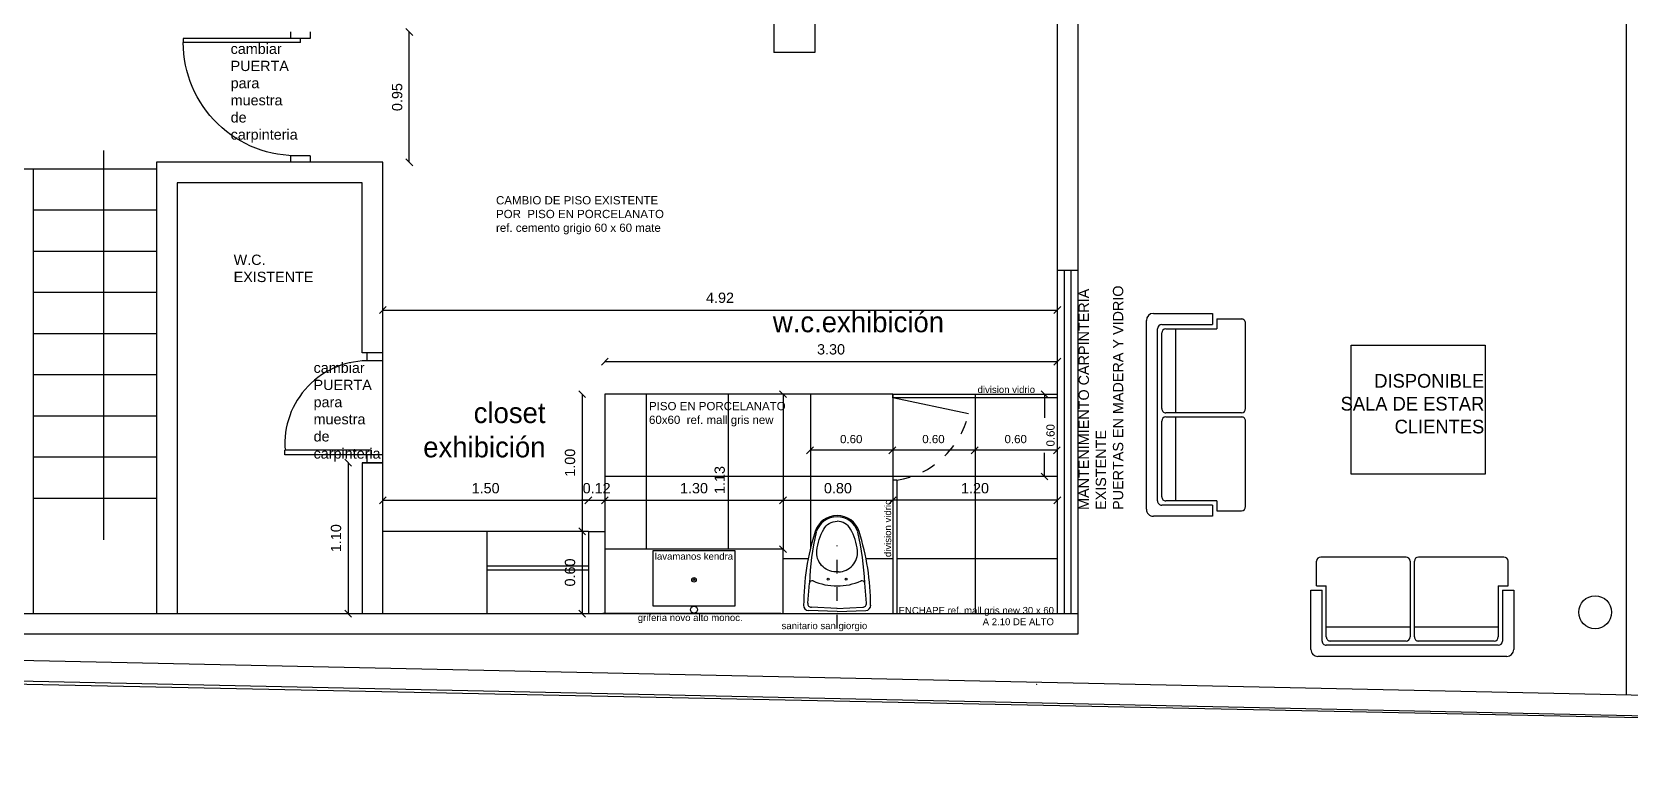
# Model space of a CAD drawing. Header units: millimetres. Extents: x 2366 to 2652, y 1504 to 1714.
# Drawn here: x 2456.71 to 2468.37, y 1509.67 to 1515 of the extents above; entities that cross this region are included whole.
import ezdxf

# ---------------------------------------------------------------- set-up
doc = ezdxf.new("R2010")
doc.units = ezdxf.units.MM
doc.header["$LTSCALE"] = 0.02
doc.linetypes.add('DASHDOT2', pattern=[0.5, 0.25, -0.125, 0, -0.125])
doc.linetypes.add('HIDDEN2', pattern=[0.1875, 0.125, -0.0625])
for name, color, linetype in [('A_EJES APAR.', 1, 'DASHDOT2'), ('A_HIDR-APAR', 4, 'Continuous'), ('A_MUEBL-FIJO-ACHU', 7, 'Continuous'), ('A_MUEBLES', 4, 'Continuous'), ('A_MURO', 5, 'Continuous'), ('A_MURO-BAJO', 6, 'Continuous'), ('A_PISO', 33, 'Continuous'), ('A_PROY', 3, 'HIDDEN2'), ('A_TEXT', 7, 'Continuous'), ('A_VENTANAS', 6, 'Continuous'), ('AMB', 4, 'Continuous'), ('v', 7, 'Continuous')]:
    doc.layers.add(name, color=color, linetype=linetype)
for name, color, linetype, lineweight in [('DIVISION', 10, 'Continuous', 30), ('LOCALIZACION', 7, 'Continuous', 9), ('NIVEL', 26, 'Continuous', 15)]:
    doc.layers.add(name, color=color, linetype=linetype, lineweight=lineweight)
doc.styles.get("Standard").update_dxf_attribs({"font": 'arial.ttf'})
doc.styles.add('style1', font='arial.ttf')
doc.dimstyles.new('STANDARD$0', dxfattribs={"dimtxt": 0.075, "dimasz": 0.05, "dimexe": 0.18, "dimexo": 0.063, "dimgap": 0.05, "dimtad": 1, "dimzin": 0, "dimdsep": 46, "dimtxsty": 'style1', "dimblk1": 'OBLIQUE', "dimblk2": 'OBLIQUE', "dimsah": 1, "dimcen": 0.09, "dimse1": 1, "dimse2": 1, "dimclrt": 256, "dimadec": 0, "dimazin": 0, "dimtfac": 1, "dimtmove": 2, "dimatfit": 3, "dimldrblk": 'OBLIQUE', "dimfxl": 1, "dimtolj": 1, "dimtzin": 0, "dimarcsym": 0})

# ---------------------------------------------------------------- blocks, each defined once
blk = doc.blocks.new('_Oblique')
at = {"color": 0, "linetype": 'ByBlock', "lineweight": -2}
blk.add_line((-0.5, -0.5), (0.5, 0.5), dxfattribs=at)
blk = doc.blocks.new('*D183')
at = {"color": 0, "lineweight": -2}
blk.add_line((2460.888, 1512.594), (2464.188, 1512.594), dxfattribs=at)
at = {"layer": 'Defpoints', "color": 0}
for p in [(2464.188, 1512.594), (2460.888, 1512.357), (2464.188, 1511.952)]:
    blk.add_point(p, dxfattribs=at)
at = {"color": 0, "lineweight": -2, "xscale": 0.05, "yscale": 0.05, "zscale": 0.05, "rotation": 180}
blk.add_blockref('_Oblique', (2460.888, 1512.594), dxfattribs=at)
at = {"color": 0, "lineweight": -2, "xscale": 0.05, "yscale": 0.05, "zscale": 0.05}
blk.add_blockref('_Oblique', (2464.188, 1512.594), dxfattribs=at)
at = {"insert": (2462.538, 1512.683), "char_height": 0.075, "attachment_point": 5, "style": 'style1'}
blk.add_mtext('\\A1;3.30', dxfattribs=at)
blk = doc.blocks.new('P07d')
at = {"layer": 'AMB', "color": 6}
for p, q in [((0.05, 0.125), (0.05, 0.675)), ((0.05, 0.675), (0.08, 0.675)), ((0.08, 0.125), (0.08, 0.675)), ((0.08, 0.125), (0.05, 0.125))]:
    blk.add_line(p, q, dxfattribs=at)
at = {"layer": 'AMB'}
for p, q in [((0, 0.15), (0.05, 0.15)), ((0.05, 0.05), (0.05, 0.15)), ((0.65, 0.15), (0.7, 0.15)), ((0.65, 0.05), (0.65, 0.15)), ((0, 0.05), (0.05, 0.05)), ((0.65, 0.05), (0.7, 0.05))]:
    blk.add_line(p, q, dxfattribs=at)
at = {"layer": 'AMB', "color": 7}
blk.add_arc((0.12, 0.146), 0.53, 357.7055, 94.3406, dxfattribs=at)
blk = doc.blocks.new('S-pre-p')
for p, q in [((-0.23, -0.074), (-0.216, -0.232)), ((0, -0.009), (-0.224, -0.017)), ((0.001, -0.034), (-0.201, -0.042)), ((-0.001, -0.034), (0.201, -0.042)), ((0, -0.009), (0.224, -0.017)), ((0.23, -0.074), (0.216, -0.232)), ((-0.01, -0.32), (0.01, -0.32))]:
    blk.add_line(p, q)
for points in [[(-0.01, -0.32, 0.444133), (-0.159, -0.485, 0.099431), (-0.105, -0.654, 0.271202), (0, -0.715)], [(0.01, -0.32, -0.444133), (0.159, -0.485, -0.099431), (0.105, -0.654, -0.271202), (0, -0.715)]]:
    blk.add_lwpolyline(points, format="xyb")
for centre in [(-0.07, -0.263), (0.07, -0.263)]:
    blk.add_circle(centre, 0.0075)
for centre, radius, start, end in [((-0.223, -0.057), 0.04, 92.19, 182.0049), ((1.641, -0.056), 1.903, 180.0089, 197.6886), ((-0.2, -0.072), 0.03, 92.19, 185.1455), ((-1.641, -0.056), 1.903, 342.3114, 359.9911), ((0.2, -0.072), 0.03, 354.8545, 87.81), ((0.223, -0.057), 0.04, 357.9951, 87.81), ((1.857, -0.161), 2.074, 181.9498, 193.0828), ((-0.196, -0.23), 0.02, 185.1455, 293.8869), ((0, -0.672), 0.463, 90, 113.8869), ((0, -0.672), 0.463, 66.1131, 90), ((-1.857, -0.161), 2.074, 346.9172, 358.0502), ((0.196, -0.23), 0.02, 246.1131, 354.8545), ((-0.125, -0.619), 0.05, 195.7278, 197.7252), ((0, -0.579), 0.181, 197.7252, 270), ((0, -0.579), 0.171, 197.7252, 270), ((0, -0.579), 0.171, 270, 342.2748), ((0, -0.579), 0.181, 270, 342.2748), ((0.125, -0.619), 0.05, 342.2748, 344.2722)]:
    blk.add_arc(centre, radius, start, end)
at = {"layer": 'A_EJES APAR.'}
blk.add_line((0, 0.123), (0, -0.526), dxfattribs=at)
blk = doc.blocks.new('*D185')
at = {"color": 0, "lineweight": -2}
blk.add_line((2462.188, 1512.357), (2462.188, 1511.227), dxfattribs=at)
at = {"layer": 'Defpoints', "color": 0}
for p in [(2463.33, 1512.357), (2461.833, 1511.227), (2462.188, 1511.227)]:
    blk.add_point(p, dxfattribs=at)
at = {"color": 0, "lineweight": -2, "xscale": 0.05, "yscale": 0.05, "zscale": 0.05}
for p, rotation in [((2462.188, 1512.357), 90), ((2462.188, 1511.227), 270)]:
    blk.add_blockref('_Oblique', p, dxfattribs=dict(at, rotation=rotation))
at = {"insert": (2461.726, 1511.731), "char_height": 0.075, "attachment_point": 5, "rotation": 90, "style": 'style1'}
blk.add_mtext('\\A1;1.13', dxfattribs=at)
blk = doc.blocks.new('Sofa1-p')
for p, q in [((-0.675, 0), (0.675, 0)), ((-0.615, 0), (-0.015, 0)), ((-0.725, -0.474), (-0.725, -0.05)), ((-0.645, -0.474), (-0.645, -0.11)), ((-0.615, -0.08), (-0.015, -0.08)), ((-0.615, -0.08), (0.615, -0.08)), ((-0.585, -0.11), (-0.045, -0.11)), ((0.045, -0.11), (0.585, -0.11)), ((0.645, -0.11), (0.645, -0.474)), ((0.725, -0.05), (0.725, -0.474)), ((-0.615, -0.504), (-0.615, -0.14)), ((-0.615, -0.21), (-0.015, -0.21)), ((-0.015, -0.14), (-0.015, -0.68)), ((0.015, -0.68), (0.015, -0.14)), ((0.015, -0.21), (0.615, -0.21)), ((0.615, -0.14), (0.615, -0.504)), ((-0.645, -0.474), (-0.725, -0.474)), ((-0.615, -0.504), (-0.685, -0.504)), ((-0.685, -0.504), (-0.685, -0.68)), ((0.685, -0.504), (0.615, -0.504)), ((0.725, -0.474), (0.645, -0.474)), ((0.685, -0.504), (0.685, -0.68)), ((-0.655, -0.71), (-0.045, -0.71)), ((0.045, -0.71), (0.655, -0.71))]:
    blk.add_line(p, q)
for centre, radius, start, end in [((-0.675, -0.05), 0.05, 90, 180), ((0.675, -0.05), 0.05, 0, 90), ((-0.615, -0.11), 0.03, 90, 180), ((-0.585, -0.14), 0.03, 90, 180), ((-0.045, -0.14), 0.03, 0, 90), ((0.045, -0.14), 0.03, 90, 180), ((0.585, -0.14), 0.03, 0, 90), ((0.615, -0.11), 0.03, 0, 90), ((-0.655, -0.68), 0.03, 180, 270), ((-0.045, -0.68), 0.03, 270, 0), ((0.045, -0.68), 0.03, 180, 270), ((0.655, -0.68), 0.03, 270, 0)]:
    blk.add_arc(centre, radius, start, end)
blk = doc.blocks.new('*D187')
at = {"color": 0, "lineweight": -2}
blk.add_line((2460.888, 1511.583), (2462.188, 1511.583), dxfattribs=at)
at = {"layer": 'Defpoints', "color": 0}
for p in [(2462.188, 1511.583), (2462.188, 1511.583), (2460.888, 1511.227)]:
    blk.add_point(p, dxfattribs=at)
at = {"color": 0, "lineweight": -2, "xscale": 0.05, "yscale": 0.05, "zscale": 0.05, "rotation": 180}
blk.add_blockref('_Oblique', (2460.888, 1511.583), dxfattribs=at)
at = {"color": 0, "lineweight": -2, "xscale": 0.05, "yscale": 0.05, "zscale": 0.05}
blk.add_blockref('_Oblique', (2462.188, 1511.583), dxfattribs=at)
at = {"insert": (2461.538, 1511.671), "char_height": 0.075, "attachment_point": 5, "style": 'style1'}
blk.add_mtext('\\A1;1.30', dxfattribs=at)
blk = doc.blocks.new('P1d')
at = {"layer": 'AMB', "color": 6}
for p, q in [((0.05, 0.075), (0.05, 0.975)), ((0.05, 0.975), (0.08, 0.975)), ((0.08, 0.075), (0.08, 0.975)), ((0.08, 0.075), (0.05, 0.075))]:
    blk.add_line(p, q, dxfattribs=at)
at = {"layer": 'AMB'}
for p, q in [((0, 0.15), (0.05, 0.15)), ((0.05, 0), (0.05, 0.15)), ((0.95, 0), (0.95, 0.15)), ((0.95, 0.15), (1, 0.15)), ((0, 0), (0.05, 0)), ((0.95, 0), (1, 0))]:
    blk.add_line(p, q, dxfattribs=at)
at = {"layer": 'AMB', "color": 7}
blk.add_arc((0.08, 0.1045), 0.8705, 358.05796, 90, dxfattribs=at)
blk = doc.blocks.new('*D196')
at = {"color": 0, "lineweight": -2}
blk.add_line((2464.188, 1511.583), (2462.988, 1511.583), dxfattribs=at)
at = {"layer": 'Defpoints', "color": 0}
for p in [(2462.988, 1511.583), (2462.988, 1510.806), (2464.188, 1510.757)]:
    blk.add_point(p, dxfattribs=at)
at = {"color": 0, "lineweight": -2, "xscale": 0.05, "yscale": 0.05, "zscale": 0.05, "rotation": 180}
blk.add_blockref('_Oblique', (2462.988, 1511.583), dxfattribs=at)
at = {"color": 0, "lineweight": -2, "xscale": 0.05, "yscale": 0.05, "zscale": 0.05}
blk.add_blockref('_Oblique', (2464.188, 1511.583), dxfattribs=at)
at = {"insert": (2463.588, 1511.671), "char_height": 0.075, "attachment_point": 5, "style": 'style1'}
blk.add_mtext('\\A1;1.20', dxfattribs=at)
blk = doc.blocks.new('*D202')
at = {"color": 0, "lineweight": -2}
blk.add_line((2459.461, 1514.047), (2459.461, 1514.997), dxfattribs=at)
at = {"layer": 'Defpoints', "color": 0}
for p in [(2458.738, 1514.997), (2459.461, 1514.997), (2459.268, 1514.047)]:
    blk.add_point(p, dxfattribs=at)
at = {"color": 0, "lineweight": -2, "xscale": 0.05, "yscale": 0.05, "zscale": 0.05}
for p, rotation in [((2459.461, 1514.997), 90), ((2459.461, 1514.047), 270)]:
    blk.add_blockref('_Oblique', p, dxfattribs=dict(at, rotation=rotation))
at = {"insert": (2459.373, 1514.522), "char_height": 0.075, "attachment_point": 5, "rotation": 90, "style": 'style1'}
blk.add_mtext('\\A1;0.95', dxfattribs=at)
blk = doc.blocks.new('*D203')
at = {"color": 0, "lineweight": -2}
blk.add_line((2459.015, 1511.858), (2459.015, 1510.757), dxfattribs=at)
at = {"layer": 'Defpoints', "color": 0}
for p in [(2459.268, 1511.858), (2459.015, 1510.757), (2459.268, 1510.757)]:
    blk.add_point(p, dxfattribs=at)
at = {"color": 0, "lineweight": -2, "xscale": 0.05, "yscale": 0.05, "zscale": 0.05}
for p, rotation in [((2459.015, 1511.858), 90), ((2459.015, 1510.757), 270)]:
    blk.add_blockref('_Oblique', p, dxfattribs=dict(at, rotation=rotation))
at = {"insert": (2458.927, 1511.307), "char_height": 0.075, "attachment_point": 5, "rotation": 90, "style": 'style1'}
blk.add_mtext('\\A1;1.10', dxfattribs=at)
blk = doc.blocks.new('*D198')
at = {"color": 0, "lineweight": -2}
blk.add_line((2463.585, 1511.948), (2462.985, 1511.948), dxfattribs=at)
at = {"layer": 'Defpoints', "color": 0}
for p in [(2462.985, 1511.948), (2462.985, 1511.893), (2463.585, 1511.893)]:
    blk.add_point(p, dxfattribs=at)
at = {"color": 0, "lineweight": -2, "xscale": 0.05, "yscale": 0.05, "zscale": 0.05, "rotation": 180}
blk.add_blockref('_Oblique', (2462.985, 1511.948), dxfattribs=at)
at = {"color": 0, "lineweight": -2, "xscale": 0.05, "yscale": 0.05, "zscale": 0.05}
blk.add_blockref('_Oblique', (2463.585, 1511.948), dxfattribs=at)
at = {"insert": (2463.285, 1512.029), "char_height": 0.06, "attachment_point": 5, "style": 'style1'}
blk.add_mtext('\\A1;0.60', dxfattribs=at)
blk = doc.blocks.new('*D199')
at = {"color": 0, "lineweight": -2}
blk.add_line((2462.985, 1511.948), (2462.385, 1511.948), dxfattribs=at)
at = {"layer": 'Defpoints', "color": 0}
for p in [(2462.385, 1511.948), (2462.385, 1511.893), (2462.985, 1511.893)]:
    blk.add_point(p, dxfattribs=at)
at = {"color": 0, "lineweight": -2, "xscale": 0.05, "yscale": 0.05, "zscale": 0.05, "rotation": 180}
blk.add_blockref('_Oblique', (2462.385, 1511.948), dxfattribs=at)
at = {"color": 0, "lineweight": -2, "xscale": 0.05, "yscale": 0.05, "zscale": 0.05}
blk.add_blockref('_Oblique', (2462.985, 1511.948), dxfattribs=at)
at = {"insert": (2462.685, 1512.029), "char_height": 0.06, "attachment_point": 5, "style": 'style1'}
blk.add_mtext('\\A1;0.60', dxfattribs=at)
blk = doc.blocks.new('*D205')
at = {"color": 0, "lineweight": -2}
for p, q in [((2464.095, 1512.357), (2464.095, 1512.184)), ((2464.095, 1511.757), (2464.095, 1511.929))]:
    blk.add_line(p, q, dxfattribs=at)
at = {"layer": 'Defpoints', "color": 0}
for p in [(2464.191, 1512.357), (2464.095, 1511.757), (2464.191, 1511.757)]:
    blk.add_point(p, dxfattribs=at)
at = {"color": 0, "lineweight": -2, "xscale": 0.05, "yscale": 0.05, "zscale": 0.05}
for p, rotation in [((2464.095, 1512.357), 90), ((2464.095, 1511.757), 270)]:
    blk.add_blockref('_Oblique', p, dxfattribs=dict(at, rotation=rotation))
at = {"insert": (2464.139, 1512.057), "char_height": 0.06, "attachment_point": 5, "rotation": 90, "style": 'style1'}
blk.add_mtext('\\A1;0.60', dxfattribs=at)
blk = doc.blocks.new('*D206')
at = {"color": 0, "lineweight": -2}
blk.add_line((2460.722, 1512.357), (2460.722, 1511.357), dxfattribs=at)
at = {"layer": 'Defpoints', "color": 0}
for p in [(2460.888, 1512.357), (2460.722, 1511.357), (2460.888, 1511.357)]:
    blk.add_point(p, dxfattribs=at)
at = {"color": 0, "lineweight": -2, "xscale": 0.05, "yscale": 0.05, "zscale": 0.05}
for p, rotation in [((2460.722, 1512.357), 90), ((2460.722, 1511.357), 270)]:
    blk.add_blockref('_Oblique', p, dxfattribs=dict(at, rotation=rotation))
at = {"insert": (2460.634, 1511.857), "char_height": 0.075, "attachment_point": 5, "rotation": 90, "style": 'style1'}
blk.add_mtext('\\A1;1.00', dxfattribs=at)
blk = doc.blocks.new('*D207')
at = {"color": 0, "lineweight": -2}
blk.add_line((2459.268, 1511.583), (2460.768, 1511.583), dxfattribs=at)
at = {"layer": 'Defpoints', "color": 0}
for p in [(2460.768, 1511.583), (2460.768, 1511.357), (2459.268, 1510.757)]:
    blk.add_point(p, dxfattribs=at)
at = {"color": 0, "lineweight": -2, "xscale": 0.05, "yscale": 0.05, "zscale": 0.05, "rotation": 180}
blk.add_blockref('_Oblique', (2459.268, 1511.583), dxfattribs=at)
at = {"color": 0, "lineweight": -2, "xscale": 0.05, "yscale": 0.05, "zscale": 0.05}
blk.add_blockref('_Oblique', (2460.768, 1511.583), dxfattribs=at)
at = {"insert": (2460.018, 1511.671), "char_height": 0.075, "attachment_point": 5, "style": 'style1'}
blk.add_mtext('\\A1;1.50', dxfattribs=at)
blk = doc.blocks.new('*D208')
at = {"color": 0, "lineweight": -2}
blk.add_line((2464.185, 1511.948), (2463.585, 1511.948), dxfattribs=at)
at = {"layer": 'Defpoints', "color": 0}
for p in [(2463.585, 1511.948), (2463.585, 1511.893), (2464.185, 1511.893)]:
    blk.add_point(p, dxfattribs=at)
at = {"color": 0, "lineweight": -2, "xscale": 0.05, "yscale": 0.05, "zscale": 0.05, "rotation": 180}
blk.add_blockref('_Oblique', (2463.585, 1511.948), dxfattribs=at)
at = {"color": 0, "lineweight": -2, "xscale": 0.05, "yscale": 0.05, "zscale": 0.05}
blk.add_blockref('_Oblique', (2464.185, 1511.948), dxfattribs=at)
at = {"insert": (2463.885, 1512.029), "char_height": 0.06, "attachment_point": 5, "style": 'style1'}
blk.add_mtext('\\A1;0.60', dxfattribs=at)
blk = doc.blocks.new('*D209')
at = {"color": 0, "lineweight": -2}
blk.add_line((2459.268, 1512.97), (2464.188, 1512.97), dxfattribs=at)
at = {"layer": 'Defpoints', "color": 0}
for p in [(2464.188, 1512.97), (2459.268, 1511.858), (2464.188, 1511.858)]:
    blk.add_point(p, dxfattribs=at)
at = {"color": 0, "lineweight": -2, "xscale": 0.05, "yscale": 0.05, "zscale": 0.05, "rotation": 180}
blk.add_blockref('_Oblique', (2459.268, 1512.97), dxfattribs=at)
at = {"color": 0, "lineweight": -2, "xscale": 0.05, "yscale": 0.05, "zscale": 0.05}
blk.add_blockref('_Oblique', (2464.188, 1512.97), dxfattribs=at)
at = {"insert": (2461.728, 1513.059), "char_height": 0.075, "attachment_point": 5, "style": 'style1'}
blk.add_mtext('\\A1;4.92', dxfattribs=at)
blk = doc.blocks.new('*D215')
at = {"color": 0, "lineweight": -2}
blk.add_line((2460.722, 1511.357), (2460.722, 1510.757), dxfattribs=at)
at = {"layer": 'Defpoints', "color": 0}
for p in [(2460.768, 1511.357), (2460.722, 1510.757), (2460.768, 1510.757)]:
    blk.add_point(p, dxfattribs=at)
at = {"color": 0, "lineweight": -2, "xscale": 0.05, "yscale": 0.05, "zscale": 0.05}
for p, rotation in [((2460.722, 1511.357), 90), ((2460.722, 1510.757), 270)]:
    blk.add_blockref('_Oblique', p, dxfattribs=dict(at, rotation=rotation))
at = {"insert": (2460.634, 1511.057), "char_height": 0.075, "attachment_point": 5, "rotation": 90, "style": 'style1'}
blk.add_mtext('\\A1;0.60', dxfattribs=at)
blk = doc.blocks.new('*D216')
at = {"color": 0, "lineweight": -2}
for p, q in [((2460.768, 1511.583), (2460.718, 1511.583)), ((2460.768, 1511.583), (2460.888, 1511.583)), ((2460.888, 1511.583), (2460.938, 1511.583))]:
    blk.add_line(p, q, dxfattribs=at)
at = {"layer": 'Defpoints', "color": 0}
for p in [(2460.888, 1511.583), (2460.768, 1511.357), (2460.888, 1511.357)]:
    blk.add_point(p, dxfattribs=at)
at = {"color": 0, "lineweight": -2, "xscale": 0.05, "yscale": 0.05, "zscale": 0.05}
blk.add_blockref('_Oblique', (2460.768, 1511.583), dxfattribs=at)
at = {"color": 0, "lineweight": -2, "xscale": 0.05, "yscale": 0.05, "zscale": 0.05, "rotation": 180}
blk.add_blockref('_Oblique', (2460.888, 1511.583), dxfattribs=at)
at = {"insert": (2460.828, 1511.671), "char_height": 0.075, "attachment_point": 5, "style": 'style1'}
blk.add_mtext('\\A1;0.12', dxfattribs=at)
blk = doc.blocks.new('*D218')
at = {"color": 0, "lineweight": -2}
blk.add_line((2462.188, 1511.583), (2462.988, 1511.583), dxfattribs=at)
at = {"layer": 'Defpoints', "color": 0}
for p in [(2462.988, 1511.583), (2462.188, 1511.227), (2462.988, 1511.227)]:
    blk.add_point(p, dxfattribs=at)
at = {"color": 0, "lineweight": -2, "xscale": 0.05, "yscale": 0.05, "zscale": 0.05, "rotation": 180}
blk.add_blockref('_Oblique', (2462.188, 1511.583), dxfattribs=at)
at = {"color": 0, "lineweight": -2, "xscale": 0.05, "yscale": 0.05, "zscale": 0.05}
blk.add_blockref('_Oblique', (2462.988, 1511.583), dxfattribs=at)
at = {"insert": (2462.588, 1511.671), "char_height": 0.075, "attachment_point": 5, "style": 'style1'}
blk.add_mtext('\\A1;0.80', dxfattribs=at)

msp = doc.modelspace()

# ---------------------------------------------------------------- linework, layer by layer
at = {"layer": 'A_HIDR-APAR'}
msp.add_lwpolyline([(2461.838, 1511.214), (2461.238, 1511.214), (2461.238, 1510.814), (2461.838, 1510.814)], close=True, dxfattribs=at)
for centre, radius in [((2461.538, 1511.004), 0.0164), ((2461.538, 1511.004), 0.00636), ((2461.538, 1510.786), 0.0245)]:
    msp.add_circle(centre, radius, dxfattribs=at)
at = {"layer": 'A_MUEBL-FIJO-ACHU'}
msp.add_lwpolyline([(2462.188, 1510.757), (2462.188, 1511.227), (2460.888, 1511.227), (2460.888, 1510.757)], close=True, dxfattribs=at)
at = {"layer": 'A_MUEBLES'}
msp.add_lwpolyline([(2466.332, 1512.714), (2467.309, 1512.714), (2467.309, 1511.773), (2466.332, 1511.773)], close=True, dxfattribs=at)
at = {"layer": 'A_MURO'}
for p, q in [((2462.12, 1515.147), (2462.12, 1514.847)), ((2462.42, 1515.147), (2462.42, 1514.847)), ((2464.188, 1515.147), (2464.188, 1513.257)), ((2464.338, 1515.147), (2464.338, 1513.257)), ((2462.42, 1514.847), (2462.12, 1514.847)), ((2456.718, 1513.997), (2455.538, 1513.997)), ((2456.718, 1513.997), (2456.718, 1510.757)), ((2459.268, 1514.047), (2457.618, 1514.047)), ((2457.618, 1514.047), (2457.618, 1510.757)), ((2459.268, 1512.657), (2459.268, 1514.047)), ((2459.118, 1513.897), (2457.768, 1513.897)), ((2457.768, 1513.897), (2457.768, 1510.757)), ((2459.118, 1512.657), (2459.118, 1513.897)), ((2464.338, 1513.257), (2464.188, 1513.257)), ((2459.268, 1512.657), (2459.118, 1512.657)), ((2459.268, 1511.857), (2459.118, 1511.857)), ((2459.118, 1511.857), (2459.268, 1511.857)), ((2459.118, 1511.857), (2459.118, 1510.757)), ((2459.268, 1510.757), (2459.268, 1511.857)), ((2460.768, 1511.357), (2460.768, 1510.757)), ((2460.768, 1511.357), (2460.888, 1511.357)), ((2460.888, 1511.357), (2460.888, 1510.757)), ((2447.421, 1510.757), (2464.338, 1510.757)), ((2447.421, 1510.757), (2464.338, 1510.757)), ((2462.172, 1510.757), (2460.872, 1510.757)), ((2464.338, 1510.757), (2464.338, 1510.607)), ((2464.338, 1510.607), (2447.421, 1510.607)), ((2464.338, 1510.607), (2447.421, 1510.607))]:
    msp.add_line(p, q, dxfattribs=at)
for points in [[(2484.468, 1510.13), (2484.457, 1509.668), (2424.449, 1510.955), (2424.023, 1525.146), (2451.439, 1525.62), (2481.354, 1524.723), (2481.377, 1524.421), (2484.798, 1524.201)], [(2484.1, 1509.826), (2424.594, 1511.102), (2424.178, 1524.999), (2451.438, 1525.47), (2481.215, 1524.577), (2481.238, 1524.28), (2484.645, 1524.061), (2484.592, 1521.798)]]:
    msp.add_lwpolyline(points, dxfattribs=at)
msp.add_circle((2468.112, 1510.767), 0.12, dxfattribs=at)
at = {"layer": 'A_MURO-BAJO'}
for p, q in [((2462.988, 1512.33), (2462.988, 1512.357)), ((2462.988, 1512.357), (2464.188, 1512.357)), ((2464.191, 1512.33), (2462.988, 1512.33)), ((2463.54, 1512.213), (2462.988, 1512.33)), ((2462.988, 1511.73), (2462.988, 1510.757)), ((2463.018, 1511.73), (2462.988, 1511.73)), ((2463.018, 1511.73), (2463.018, 1510.757))]:
    msp.add_line(p, q, dxfattribs=at)
at = {"layer": 'A_PISO'}
for p, q in [((2468.338, 1521.797), (2468.338, 1510.164)), ((2457.23, 1514.133), (2457.23, 1511.296)), ((2457.618, 1513.997), (2456.718, 1513.997)), ((2457.618, 1513.697), (2456.718, 1513.697)), ((2457.618, 1513.397), (2456.718, 1513.397)), ((2457.618, 1513.097), (2456.718, 1513.097)), ((2457.618, 1512.797), (2456.718, 1512.797)), ((2459.268, 1511.858), (2459.268, 1512.657)), ((2457.618, 1512.497), (2456.718, 1512.497)), ((2462.988, 1512.357), (2460.888, 1512.357)), ((2460.888, 1512.357), (2460.888, 1511.357)), ((2461.188, 1512.357), (2461.188, 1511.227)), ((2461.788, 1512.357), (2461.788, 1511.227)), ((2462.388, 1512.357), (2462.388, 1511.236)), ((2462.988, 1512.357), (2462.988, 1510.757)), ((2463.588, 1512.357), (2463.588, 1510.757)), ((2457.618, 1512.197), (2456.718, 1512.197)), ((2457.618, 1511.897), (2456.718, 1511.897)), ((2464.191, 1511.757), (2460.888, 1511.757)), ((2457.618, 1511.597), (2456.718, 1511.597)), ((2462.37, 1511.157), (2462.188, 1511.157)), ((2462.988, 1511.157), (2462.794, 1511.157)), ((2464.191, 1511.157), (2463.018, 1511.157)), ((2461.322, 1510.757), (2461.322, 1510.757)), ((2461.922, 1510.757), (2461.922, 1510.757))]:
    msp.add_line(p, q, dxfattribs=at)
at = {"layer": 'A_PROY'}
msp.add_arc((2462.919, 1512.361), 0.639, 278.9019, 346.5844, dxfattribs=at)
at = {"layer": 'A_VENTANAS'}
for p, q in [((2464.188, 1513.257), (2464.188, 1510.757)), ((2464.238, 1513.257), (2464.238, 1510.757)), ((2464.288, 1513.257), (2464.288, 1510.757)), ((2464.338, 1513.257), (2464.338, 1510.757))]:
    msp.add_line(p, q, dxfattribs=at)
at = {"layer": 'DIVISION'}
msp.add_lwpolyline([(2484.457, 1509.668), (2441.127, 1510.562)], dxfattribs=at)
at = {"layer": 'LOCALIZACION'}
msp.add_lwpolyline([(2441.127, 1510.562), (2484.457, 1509.668)], dxfattribs=at)
at = {"layer": 'NIVEL'}
msp.add_point((2464.038, 1510.243, 1.56), dxfattribs=at)
at = {"layer": 'v'}
for p, q in [((2460.768, 1511.357), (2459.268, 1511.357)), ((2460.028, 1511.357), (2460.028, 1510.757)), ((2460.768, 1511.103), (2460.028, 1511.103)), ((2460.768, 1511.074), (2460.028, 1511.074))]:
    msp.add_line(p, q, dxfattribs=at)

# ---------------------------------------------------------------- block references
at = {"layer": 'A_HIDR-APAR', "extrusion": (0, 0, -1), "xscale": -0.9320149393588508, "yscale": 0.9320149393579413, "zscale": -0.9320149393578276, "rotation": 180}
msp.add_blockref('S-pre-p', (-2462.582, 1510.764), dxfattribs=at)
at = {"layer": 'A_MUEBLES', "xscale": 1.020000000000437, "yscale": 1.020000000000437, "zscale": 1.020000000000437}
for p, rotation in [((2464.838, 1512.206), 90.00000000265659), ((2466.778, 1510.445), 180.0000000026566)]:
    msp.add_blockref('Sofa1-p', p, dxfattribs=dict(at, rotation=rotation))
at = {"layer": 'A_MURO', "rotation": 90}
for name, p, xscale, yscale, zscale in [('P1d', (2458.738, 1514.997), -0.9492987373264441, 0.9492987373264441, 0.9492987373264766), ('P07d', (2459.325, 1511.858), 1.141361390877591, 1.141361390877591, 1.141361390877643)]:
    msp.add_blockref(name, p, dxfattribs=dict(at, xscale=xscale, yscale=yscale, zscale=zscale))

# ---------------------------------------------------------------- texts
at = {"layer": 'A_TEXT', "char_height": 0.1}
for s, insert, width, attachment_point, rotation in [('{\\fCentury Gothic|b0|i0|c0|p34;\\H1.5x;w.c.exhibición\\H0.66667x; }', (2463.362, 1512.806), 0.30187, 9, 0.0011), ('{\\fCentury Gothic|b0|i0|c0|p34;DISPONIBLE\\PSALA DE ESTAR\\P CLIENTES}', (2467.303, 1512.504), 2.37778, 3, 359.9989), ('{\\fCentury Gothic|b0|i0|c0|p34;\\H1.5x;closet exhibición\\H0.66667x; }', (2460.455, 1511.894), 0.30187, 9, 0.0011)]:
    msp.add_mtext(s, dxfattribs=dict(at, insert=insert, width=width, attachment_point=attachment_point, rotation=rotation))
at = {"layer": 'v'}
for s, insert, char_height, width, attachment_point in [('cambiar PUERTA para muestra de carpinteria', (2458.158, 1514.912), 0.075, 0.51748, 1), ('CAMBIO DE PISO EXISTENTE \\PPOR  PISO EN PORCELANATO\\Pref. cemento grigio 60 x 60 mate', (2460.094, 1513.8), 0.06, 1.83487, 1), ('W.C. EXISTENTE', (2458.18, 1513.374), 0.075, 0.51748, 1), ('cambiar PUERTA para muestra de carpinteria', (2458.763, 1512.587), 0.075, 0.51748, 1), ('division vidrio ', (2464.026, 1512.415), 0.05, 2.37465, 3), ('PISO EN PORCELANATO\\P60x60  ref. mall gris new', (2461.21, 1512.3), 0.06, 1.83487, 1), ('lavamanos kendra', (2461.823, 1511.2), 0.05, 2.37465, 3), ('griferia novo alto monoc. ', (2461.893, 1510.753), 0.05, 2.37465, 3), ('ENCHAPE ref. mall gris new 30 x 60\\PA 2.10 DE ALTO', (2464.164, 1510.806), 0.05, 2.37465, 3), ('sanitario san giorgio', (2462.802, 1510.694), 0.05, 2.37465, 3)]:
    msp.add_mtext(s, dxfattribs=dict(at, insert=insert, char_height=char_height, width=width, attachment_point=attachment_point))
at = {"layer": 'v', "rotation": 90}
for s, insert, char_height, width, attachment_point in [('MANTENIMIENTO CARPINTERIA EXISTENTE\\PPUERTAS EN MADERA Y VIDRIO', (2464.344, 1511.513), 0.075, 1.90761, 1), ('division vidrio ', (2462.977, 1511.169), 0.05, 2.37465, 7)]:
    msp.add_mtext(s, dxfattribs=dict(at, insert=insert, char_height=char_height, width=width, attachment_point=attachment_point))

# ---------------------------------------------------------------- dimensions: what is measured, and where the dimension line sits
for base, p1, p2, angle, picture, middle in [((2459.461, 1514.997), (2459.268, 1514.047), (2458.738, 1514.997), 90, '*D202', (2459.373, 1514.522)), ((2464.188, 1512.594), (2460.888, 1512.357), (2464.188, 1511.952), 180, '*D183', (2462.538, 1512.683)), ((2460.722, 1511.357), (2460.888, 1512.357), (2460.888, 1511.357), 90, '*D206', (2460.634, 1511.857)), ((2459.015, 1510.757), (2459.268, 1511.858), (2459.268, 1510.757), 90, '*D203', (2458.927, 1511.307)), ((2462.988, 1511.583), (2464.188, 1510.757), (2462.988, 1510.806), 180, '*D196', (2463.588, 1511.671)), ((2460.722, 1510.757), (2460.768, 1511.357), (2460.768, 1510.757), 90, '*D215', (2460.634, 1511.057))]:
    dim = msp.add_linear_dim(base=base, p1=p1, p2=p2, angle=angle, dimstyle='STANDARD$0', override={"dimtix": 1, "dimarcsym": 1})
    dim.commit()
    dim.dimension.update_dxf_attribs({"geometry": picture, "text_midpoint": middle})
for base, p1, p2, override, picture, middle in [((2464.188, 1512.97), (2459.268, 1511.858), (2464.188, 1511.858), {"dimtix": 1, "dimarcsym": 1}, '*D209', (2461.728, 1513.059)), ((2462.385, 1511.948), (2462.985, 1511.893), (2462.385, 1511.893), {"dimtxt": 0.06, "dimtix": 1, "dimarcsym": 1}, '*D199', (2462.685, 1512.029)), ((2462.985, 1511.948), (2463.585, 1511.893), (2462.985, 1511.893), {"dimtxt": 0.06, "dimtix": 1, "dimarcsym": 1}, '*D198', (2463.285, 1512.029)), ((2463.585, 1511.948), (2464.185, 1511.893), (2463.585, 1511.893), {"dimtxt": 0.06, "dimtix": 1, "dimarcsym": 1}, '*D208', (2463.885, 1512.029)), ((2460.768, 1511.583), (2459.268, 1510.757), (2460.768, 1511.357), {"dimtix": 1, "dimarcsym": 1}, '*D207', (2460.018, 1511.671)), ((2460.888, 1511.583), (2460.768, 1511.357), (2460.888, 1511.357), {"dimtix": 1, "dimarcsym": 1}, '*D216', (2460.828, 1511.671)), ((2462.188, 1511.583), (2460.888, 1511.227), (2462.188, 1511.583), {"dimtix": 1, "dimarcsym": 1}, '*D187', (2461.538, 1511.671)), ((2462.988, 1511.583), (2462.188, 1511.227), (2462.988, 1511.227), {"dimtix": 1, "dimarcsym": 1}, '*D218', (2462.588, 1511.671))]:
    dim = msp.add_linear_dim(base=base, p1=p1, p2=p2, dimstyle='STANDARD$0', override=override)
    dim.commit()
    dim.dimension.update_dxf_attribs({"geometry": picture, "text_midpoint": middle})
for base, p1, p2, override, picture, middle in [((2462.188, 1511.227), (2463.33, 1512.357), (2461.833, 1511.227), {"dimtix": 1, "dimarcsym": 1}, '*D185', (2461.726, 1511.731)), ((2464.095, 1511.757), (2464.191, 1512.357), (2464.191, 1511.757), {"dimtxt": 0.06, "dimtix": 1, "dimarcsym": 1}, '*D205', (2464.139, 1512.057))]:
    dim = msp.add_linear_dim(base=base, p1=p1, p2=p2, angle=90, dimstyle='STANDARD$0', override=override)
    dim.commit()
    dim.dimension.update_dxf_attribs({"geometry": picture, "text_midpoint": middle, "dimtype": 160})

doc.saveas('drawing.dxf')
